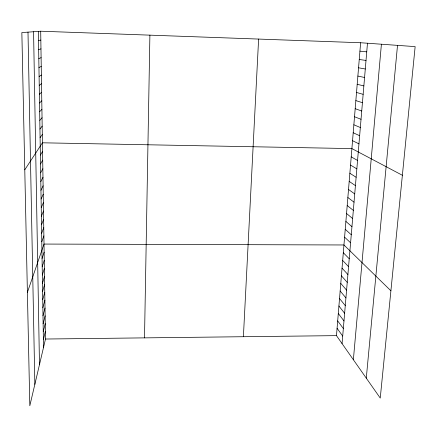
<?xml version="1.0" encoding="UTF-8"?>
<svg xmlns="http://www.w3.org/2000/svg" width="437" height="437" viewBox="0 0 437 437"><rect width="100%" height="100%" fill="white"/><g stroke="black" fill="none" stroke-linecap="round" stroke-linejoin="round"><path stroke-width="0.66" d="M144.51 337.877L149.896 35.151M243.398 336.719L258.611 39.068M336.474 335.632L360.623 42.744L415.15 46.617L380.25 398.08L336.474 335.632L45.492 339.03L29.814 405.782L21.85 32.578L40.696 31.218L360.623 42.744M342.062 343.608L367.468 43.23M353.369 359.733L381.408 44.219M366.282 378.152L397.512 45.366M43.378 339.609L45.372 331.344M43.247 331.694L45.251 323.615M43.121 323.735L45.131 315.847M42.99 315.733L45.006 308.036M42.859 307.692L44.885 300.186M42.728 299.602L44.765 292.293M42.591 291.474L44.64 284.361M42.46 283.296L44.514 276.386M42.323 275.075L44.388 268.367M42.192 266.81L44.263 260.31M42.056 258.502L44.137 252.209M27.394 292.402L44.011 244.059L343.952 244.971L390.902 290.791M41.783 241.743L43.886 235.871M41.646 233.298L43.755 227.639M41.51 224.798L43.629 219.358M41.368 216.26L43.498 211.038M41.225 207.668L43.367 202.67M41.089 199.032L43.236 194.257M40.947 190.346L43.105 185.796M40.805 181.612L42.973 177.291M40.657 172.828L42.837 168.742M40.515 163.995L42.706 160.144M40.373 155.113L42.569 151.497M24.778 169.796L42.433 142.801L351.894 148.602L402.373 175.275M40.084 137.633L42.302 134.492M39.947 129.046L42.176 126.135M39.805 120.41L42.045 117.733M39.663 111.725L41.914 109.288M39.521 102.995L41.777 100.8M39.379 94.217L41.646 92.262M39.237 85.39L41.515 83.68M39.09 76.513L41.378 75.055M38.948 67.588L41.242 66.386M38.8 58.613L41.105 57.662M38.653 49.589L40.969 48.895M38.505 40.515L40.832 40.084M359.935 51.14L366.736 51.861M359.247 59.487L366.009 60.443M358.558 67.795L365.288 68.986M357.876 76.065L364.567 77.48M357.198 84.286L363.857 85.931M356.526 92.469L363.142 94.332M355.855 100.608L362.437 102.695M355.188 108.709L361.732 111.014M354.522 116.766L361.033 119.29M353.861 124.785L360.339 127.522M353.2 132.766L359.646 135.716M352.55 140.703L358.957 143.86M351.217 156.861L357.553 160.45M350.54 165.082L356.838 168.879M349.862 173.26L356.128 177.269M349.19 181.393L355.423 185.61M348.524 189.483L354.724 193.913M347.863 197.535L354.025 202.167M347.202 205.543L353.331 210.377M346.541 213.507L352.637 218.544M345.891 221.433L351.954 226.672M345.241 229.321L351.266 234.751M344.591 237.165L350.589 242.792M343.307 252.739L349.239 258.748M342.674 260.463L348.568 266.663M342.04 268.154L347.907 274.534M341.406 275.802L347.24 282.368M340.778 283.411L346.585 290.163M340.155 290.987L345.929 297.914M339.533 298.52L345.274 305.627M338.915 306.015L344.624 313.302M338.298 313.476L343.979 320.938M337.686 320.9L343.34 328.531M337.08 328.285L342.701 336.086M27.995 32.136L34.851 384.341M33.567 31.732L39.477 364.638M40.696 31.218L45.492 339.03M38.358 31.388L43.509 347.486"/></g></svg>
